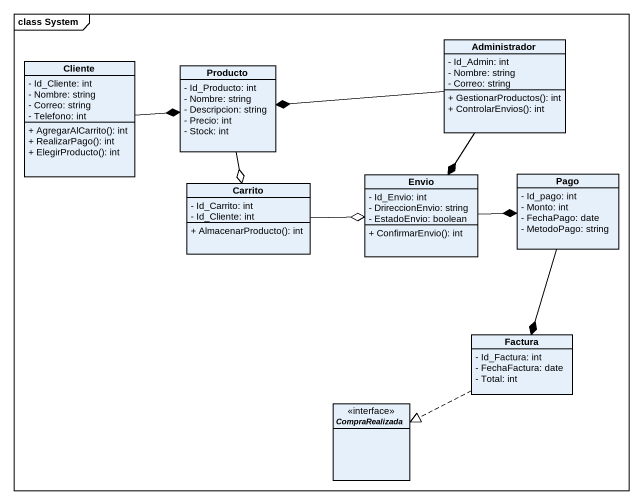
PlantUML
@startuml
mainframe class System
hide circle
hide empty members
skinparam classAttributeIconSize 0
class Administrador {
  - Id_Admin: int
  - Nombre: string
  - Correo: string
  + GestionarProductos(): int
  + ControlarEnvios(): int
}
class Cliente {
  - Id_Cliente: int
  - Nombre: string
  - Correo: string
  - Telefono: int
  + AgregarAlCarrito(): int
  + RealizarPago(): int
  + ElegirProducto(): int
}
class Producto {
  - Id_Producto: int
  - Nombre: string
  - Descripcion: string
  - Precio: int
  - Stock: int
}
class Carrito {
  - Id_Carrito: int
  - Id_Cliente: int
  + AlmacenarProducto(): int
}
class Envio {
  - Id_Envio: int
  - DrireccionEnvio: string
  - EstadoEnvio: boolean
  + ConfirmarEnvio(): int
}
class Pago {
  - Id_pago: int
  - Monto: int
  - FechaPago: date
  - MetodoPago: string
}
class Factura {
  - Id_Factura: int
  - FechaFactura: date
  - Total: int
}
interface CompraRealizada
Administrador -left-* Producto
Administrador --* Envio
Cliente -right-* Producto
Producto --o Carrito
Carrito -right-o Envio
Envio -right-* Pago
Pago --* Factura
Factura .left.|> CompraRealizada
@enduml
